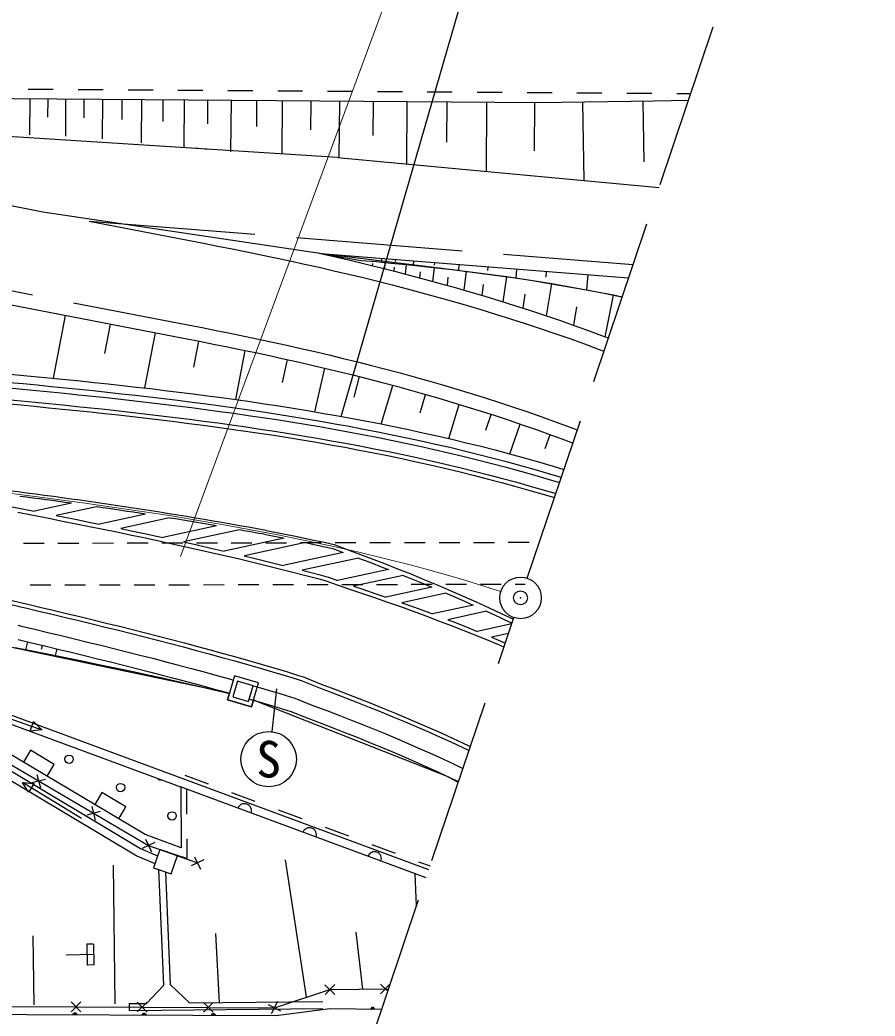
# Model space of a CAD drawing. Units: millimetres, scale not verified. Extents: x 40000 to 680000, y 20000 to 380000.
# Drawn here: x 304002 to 334862, y 266006 to 301959 of the extents above; entities that cross this region are included whole.
import ezdxf
from ezdxf.enums import TextEntityAlignment as Align

# ---------------------------------------------------------------- set-up
doc = ezdxf.new("R2010")
doc.units = ezdxf.units.MM
doc.header["$LTSCALE"] = 1000
doc.header["$PDMODE"] = 32
doc.header["$PDSIZE"] = 500
doc.linetypes.add('CHAIN', pattern=[18.5, 12, -1.5, 3.5, -1.5])
doc.linetypes.add('DASHED', pattern=[7.5, 6, -1.5])
for name, color, linetype, lineweight in [('M-BGD', 7, 'Continuous', 25), ('M-BGD-EXST', 7, 'Continuous', 25), ('M-BMK', 2, 'CHAIN', 13), ('M-BMK-OTRS', 5, 'Continuous', 25), ('M-BMK-SRVR', 3, 'Continuous', 25), ('M-STR-HTXT', 7, 'Continuous', 13), ('M-STR-STRC', 7, 'Continuous', 25)]:
    doc.layers.add(name, color=color, linetype=linetype, lineweight=lineweight)
doc.layers.add('M-OTRS', color=6, linetype='Continuous')
doc.styles.add('ＭＳ ゴシック', font='')
doc.styles.get('ＭＳ ゴシック').set_extended_font_data('MS Gothic')

msp = doc.modelspace()

# ---------------------------------------------------------------- linework, layer by layer
at = {"layer": 'M-BGD', "linetype": 'DASHED'}
for p, q in [((322308, 281809), (334862, 318997)), ((283843, 296035), (310060, 290952)), ((306502, 294698), (310631, 293897)), ((306502, 294698), (326131, 293134)), ((309274, 243200), (321828, 280388))]:
    msp.add_line(p, q, dxfattribs=at)
at = {"layer": 'M-BGD'}
for p, q in [((305205, 299444), (304305, 299450)), ((307005, 299432), (306105, 299438)), ((308805, 299420), (307905, 299426)), ((310604, 299408), (309704, 299414)), ((312404, 299396), (311504, 299402)), ((314204, 299384), (313304, 299390)), ((316004, 299372), (315104, 299378)), ((317804, 299360), (316904, 299366)), ((319604, 299348), (318704, 299354)), ((321404, 299337), (320504, 299343)), ((322810, 299327), (322304, 299331)), ((323204, 299325), (322810, 299327)), ((325004, 299313), (324104, 299319)), ((326804, 299301), (325904, 299307)), ((328208, 299289), (327704, 299293)), ((304360, 299101), (304350, 297810)), ((305005, 299096), (305001, 298451)), ((305651, 299091), (305641, 297764)), ((306314, 299086), (306309, 298423)), ((306978, 299081), (306967, 297670)), ((307684, 299076), (307678, 298370)), ((308389, 299070), (308378, 297527)), ((309161, 299065), (309155, 298293)), ((309933, 299059), (309920, 297372)), ((310776, 299052), (310770, 298209)), ((311620, 299046), (311606, 297202)), ((312542, 299039), (312535, 298117)), ((313464, 299032), (313449, 297118)), ((314497, 299024), (314489, 297991)), ((315530, 299016), (315515, 296985)), ((316749, 299007), (316740, 297788)), ((317968, 298998), (317951, 296758)), ((319405, 298987), (319395, 297549)), ((320843, 298976), (320825, 296492)), ((322574, 298963), (322561, 297232)), ((324305, 298988), (324350, 296165)), ((326485, 299023), (326520, 296843)), ((315467, 296989), (288963, 298692)), ((310797, 297283), (310300, 297334)), ((315467, 296989), (327069, 295913)), ((283842, 295526), (309969, 290460)), ((314860, 293530), (325966, 292645)), ((316729, 293088), (316736, 293166)), ((317057, 293216), (317068, 293354)), ((317167, 292978), (317188, 293204)), ((317508, 292892), (317521, 293032)), ((317561, 293242), (317566, 293314)), ((317918, 292786), (317951, 293131)), ((318203, 293105), (318216, 293263)), ((318905, 292521), (318960, 293024)), ((318964, 293113), (318971, 293202)), ((319842, 292920), (319859, 293132)), ((320885, 292918), (320895, 293049)), ((318435, 292649), (318457, 292863)), ((319426, 292377), (319460, 292669)), ((320031, 292204), (320115, 292886)), ((321440, 291781), (321571, 292689)), ((321906, 292640), (321932, 292966)), ((322990, 292677), (323006, 292881)), ((324460, 292212), (324504, 292762)), ((320684, 292012), (320735, 292406)), ((322999, 291277), (323193, 292436)), ((322162, 291553), (322240, 292065)), ((325125, 290523), (325428, 292024)), ((323988, 290937), (324104, 291598)), ((305212, 289026), (305652, 291297)), ((307068, 289920), (307274, 290983)), ((308507, 288675), (308894, 290669)), ((310278, 289424), (310461, 290365)), ((311788, 288257), (312132, 290029)), ((313476, 288867), (313662, 289699)), ((314641, 287816), (315011, 289388)), ((316064, 288341), (316253, 289084)), ((317042, 287375), (317463, 288768)), ((318448, 287783), (318638, 288443)), ((319481, 286849), (319857, 288083)), ((320819, 287147), (321004, 287723)), ((321687, 286296), (322053, 287374)), ((322961, 286491), (323140, 286992)), ((304876, 283065), (304126, 283064)), ((306126, 283068), (305376, 283066)), ((307376, 283070), (306626, 283068)), ((308626, 283072), (307876, 283070)), ((309876, 283074), (309126, 283072)), ((311126, 283076), (310376, 283074)), ((312376, 283078), (311626, 283076)), ((313626, 283080), (312876, 283079)), ((314876, 283082), (314126, 283081)), ((316126, 283084), (315376, 283083)), ((317376, 283086), (316626, 283085)), ((318626, 283088), (317876, 283087)), ((319876, 283090), (319126, 283089)), ((321126, 283092), (320376, 283091)), ((322376, 283094), (321626, 283093)), ((304373, 281565), (305123, 281567)), ((305623, 281567), (306373, 281569)), ((306873, 281569), (307623, 281571)), ((308123, 281572), (308873, 281573)), ((309373, 281574), (310123, 281575)), ((310623, 281576), (311373, 281577)), ((311873, 281578), (312623, 281579)), ((313123, 281580), (313873, 281581)), ((314373, 281582), (315123, 281584)), ((315623, 281584), (316373, 281586)), ((316873, 281587), (317623, 281588)), ((318123, 281589), (318873, 281590)), ((319373, 281591), (320123, 281592)), ((320623, 281593), (321373, 281594)), ((321873, 281595), (322236, 281596)), ((304218, 279228), (304285, 279511)), ((304783, 279253), (304814, 279386)), ((305285, 279017), (305343, 279259)), ((318754, 271283), (300400, 278072)), ((300288, 277801), (309793, 274278)), ((311464, 277677), (311554, 277657)), ((302432, 277175), (304787, 276334)), ((304371, 276284), (304497, 276637)), ((304497, 276637), (304787, 276334)), ((304787, 276334), (304371, 276284)), ((304382, 275599), (304127, 275169)), ((305242, 275089), (304382, 275599)), ((303335, 275064), (308358, 272060)), ((304987, 274659), (305242, 275089)), ((303180, 274807), (308220, 271792)), ((304616, 274728), (304742, 274244)), ((309949, 274699), (310793, 274387)), ((306230, 273139), (304094, 274437)), ((304317, 274082), (304094, 274437)), ((304094, 274437), (304511, 274403)), ((304511, 274403), (304317, 274082)), ((304921, 274549), (304437, 274423)), ((306963, 274070), (306708, 273640)), ((307823, 273560), (306963, 274070)), ((318658, 270999), (309793, 274278)), ((309810, 274271), (309826, 272081)), ((310010, 274198), (310016, 273298)), ((311638, 274075), (312482, 273763)), ((306901, 273386), (306417, 273260)), ((306596, 273565), (306722, 273081)), ((307568, 273130), (307823, 273560)), ((313326, 273450), (314170, 273138)), ((315014, 272826), (315858, 272514)), ((308865, 272267), (308413, 272052)), ((308531, 272386), (308746, 271934)), ((310023, 272398), (310028, 271690)), ((316702, 272202), (317546, 271889)), ((308358, 272060), (308972, 271792)), ((307445, 266448), (307374, 271448)), ((308220, 271792), (308875, 271507)), ((310028, 271690), (309689, 271804)), ((310633, 271640), (310181, 271425)), ((310299, 271758), (310514, 271307)), ((314338, 266705), (313583, 271647)), ((318390, 271577), (318802, 271425)), ((309190, 267123), (309010, 271293)), ((309440, 267134), (309263, 271207)), ((318315, 269982), (318265, 271143)), ((311208, 266489), (311076, 268985)), ((316373, 266976), (316139, 269035)), ((304515, 266407), (304479, 268907)), ((306662, 268601), (306412, 268597)), ((306412, 268597), (306425, 267847)), ((306662, 268601), (306675, 267851)), ((306668, 268226), (305669, 268209)), ((306675, 267851), (306425, 267847)), ((309440, 267134), (310119, 266480)), ((315008, 267137), (315366, 266788)), ((315362, 267142), (315013, 266784)), ((317009, 267163), (317276, 266904)), ((317363, 267168), (317014, 266810)), ((308569, 266464), (309190, 267123)), ((306203, 266517), (305848, 266165)), ((305850, 266519), (306202, 266164)), ((307943, 266457), (308569, 266464)), ((307943, 266457), (307945, 266207)), ((308591, 266506), (308235, 266154)), ((308237, 266508), (308589, 266153)), ((310119, 266480), (314934, 266529)), ((310978, 266496), (310623, 266144)), ((310624, 266497), (310976, 266142)), ((312964, 266422), (313410, 266196)), ((313300, 266532), (313074, 266086)), ((307945, 266207), (314937, 266279))]:
    msp.add_line(p, q, dxfattribs=at)
for points in [[(328128, 299049), (326893, 299031), (322715, 298964), (295864, 299167), (289638, 299306), (288963, 298692)], [(314806, 293542), (314913, 293518), (315441, 293396), (315971, 293272), (316502, 293144), (317033, 293012), (317566, 292877), (318099, 292738), (318633, 292596), (319168, 292449), (319704, 292299), (320240, 292144), (320777, 291984), (321315, 291821), (321853, 291652), (322391, 291479), (322930, 291301), (323468, 291118), (324008, 290930), (324547, 290736), (325086, 290538), (325235, 290481)], [(315661, 293333), (314858, 293530), (316311, 293281), (316853, 293235), (317397, 293185), (317942, 293132), (318488, 293075), (319036, 293015), (319586, 292951), (320136, 292884), (320688, 292812), (321241, 292737), (321795, 292657), (322351, 292573), (322908, 292484), (323465, 292391), (324024, 292293), (324584, 292190), (325144, 292082), (325706, 291968), (325735, 291962)], [(309969, 290460), (310480, 290362), (310985, 290262), (311491, 290161), (311998, 290057), (312505, 289951), (313012, 289842), (313519, 289731), (314027, 289617), (314535, 289500), (315044, 289381), (315553, 289258), (316061, 289132), (316570, 289003), (317080, 288871), (317589, 288735), (318098, 288595), (318607, 288452), (319116, 288305), (319625, 288154), (320134, 287999), (320643, 287839), (321151, 287676), (321659, 287508), (322166, 287336), (322673, 287159), (323180, 286977), (323685, 286791), (323955, 286689)], [(303644, 289177), (304147, 289130), (304652, 289081), (305157, 289032), (305663, 288981), (306170, 288930), (306678, 288877), (307186, 288823), (307695, 288767), (308205, 288710), (308716, 288651), (309228, 288590), (309740, 288528), (310253, 288463), (310767, 288396), (311281, 288327), (311796, 288256), (312312, 288182), (312828, 288106), (313345, 288027), (313863, 287945), (314381, 287860), (314900, 287772), (315419, 287681), (315939, 287587), (316459, 287489), (316979, 287388), (317500, 287283), (318022, 287174), (318543, 287062), (319065, 286945), (319587, 286825), (320109, 286700), (320631, 286571), (321153, 286438), (321675, 286300), (322197, 286157), (322719, 286009), (323241, 285857), (323634, 285738)], [(303616, 288878), (304119, 288831), (304623, 288783), (305127, 288733), (305633, 288683), (306139, 288631), (306646, 288579), (307154, 288525), (307662, 288469), (308171, 288412), (308681, 288353), (309192, 288293), (309703, 288230), (310215, 288166), (310727, 288099), (311241, 288030), (311754, 287959), (312269, 287885), (312784, 287809), (313299, 287730), (313815, 287649), (314332, 287564), (314849, 287476), (315366, 287386), (315884, 287292), (316403, 287194), (316921, 287094), (317440, 286989), (317959, 286881), (318479, 286769), (318998, 286653), (319518, 286533), (320038, 286409), (320558, 286280), (321078, 286147), (321597, 286010), (322117, 285868), (322636, 285721), (323155, 285569), (323538, 285454)], [(303597, 288679), (304100, 288632), (304603, 288583), (305108, 288534), (305613, 288484), (306119, 288432), (306625, 288380), (307132, 288326), (307640, 288270), (308149, 288213), (308658, 288154), (309168, 288094), (309678, 288032), (310190, 287967), (310701, 287901), (311214, 287832), (311727, 287761), (312240, 287687), (312754, 287611), (313269, 287533), (313784, 287451), (314299, 287367), (314815, 287279), (315331, 287189), (315848, 287095), (316365, 286998), (316882, 286897), (317400, 286793), (317918, 286685), (318436, 286574), (318954, 286458), (319472, 286338), (319991, 286214), (320509, 286086), (321027, 285954), (321545, 285817), (322063, 285675), (322581, 285529), (323098, 285378), (323474, 285264)], [(303925, 280110), (304054, 280079), (304535, 279966), (305014, 279852), (305493, 279737), (305970, 279623), (306445, 279507), (306919, 279391), (307392, 279274), (307863, 279156), (308332, 279037), (308800, 278918), (309266, 278797), (309730, 278675), (310192, 278552), (310653, 278427), (311112, 278301), (311569, 278174), (311704, 278135)], [(303940, 279593), (304419, 279479), (304898, 279366), (305376, 279251), (305852, 279137), (306327, 279021), (306800, 278905), (307271, 278789), (307741, 278671), (308209, 278553), (308675, 278434), (309139, 278313), (309602, 278192), (310063, 278069), (310522, 277945), (310979, 277819), (311434, 277692), (311563, 277656)], [(295693, 279043), (296639, 278965), (298276, 278294), (302699, 275649), (308639, 272160), (310407, 271533)], [(303835, 279303), (304319, 279208), (304803, 279112), (305285, 279017), (305766, 278920), (306246, 278823), (306724, 278725), (307200, 278627), (307676, 278527), (308149, 278427), (308621, 278325), (309091, 278222), (309560, 278118), (310027, 278013), (310492, 277906), (310956, 277798), (311417, 277689), (311553, 277656)], [(312423, 277930), (312477, 277914), (312929, 277781), (313378, 277647), (313805, 277517), (313921, 277480), (314570, 277219), (315075, 277030), (315506, 276866), (315934, 276699), (316360, 276531), (316784, 276360), (317205, 276187), (317623, 276011), (318038, 275834), (318451, 275653), (318861, 275471), (319267, 275286), (319671, 275098), (319991, 274946)], [(309826, 272081), (308524, 272563), (303105, 275775), (300107, 277499)], [(312284, 277449), (312338, 277434), (312787, 277302), (313233, 277168), (313656, 277039), (313752, 277009), (314389, 276753), (314898, 276563), (315326, 276399), (315752, 276234), (316175, 276067), (316595, 275897), (317013, 275725), (317428, 275551), (317840, 275375), (318249, 275196), (318655, 275015), (319058, 274831), (319459, 274645), (319830, 274469)], [(296822, 266820), (301251, 266363), (313187, 266309), (315187, 266963), (317305, 266990)], [(317051, 266238), (315196, 266263), (313235, 266009), (301235, 266063), (296791, 266522)]]:
    msp.add_lwpolyline(points, dxfattribs=at)
at = {"layer": 'M-BGD', "linetype": 'DASHED'}
for points in [[(310631, 293897), (311149, 293797), (311667, 293695), (312187, 293591), (312708, 293484), (313230, 293375), (313753, 293263), (314277, 293148), (314802, 293030), (315328, 292909), (315855, 292785), (316383, 292658), (316912, 292527), (317441, 292393), (317972, 292255), (318503, 292113), (319035, 291967), (319567, 291818), (320100, 291664), (320633, 291505), (321167, 291343), (321701, 291176), (322236, 291004), (322771, 290827), (323306, 290645), (323841, 290458), (324376, 290267), (324911, 290069), (325075, 290007)], [(310064, 290951), (310575, 290853), (311083, 290753), (311591, 290651), (312099, 290547), (312608, 290440), (313118, 290331), (313628, 290219), (314138, 290105), (314649, 289987), (315160, 289867), (315671, 289744), (316183, 289617), (316695, 289487), (317207, 289354), (317719, 289217), (318232, 289077), (318744, 288933), (319257, 288785), (319769, 288633), (320282, 288476), (320794, 288316), (321306, 288151), (321818, 287982), (322329, 287809), (322840, 287630), (323351, 287447), (323861, 287259), (324115, 287163)]]:
    msp.add_lwpolyline(points, dxfattribs=at)
at = {"layer": 'M-BGD'}
for points in [[(311495, 277422), (312356, 277170), (312608, 278031), (311747, 278283)], [(311680, 277524), (312255, 277356), (312423, 277930), (311848, 278098)], [(308822, 271357), (309464, 271140), (309689, 271804), (309047, 272022)]]:
    msp.add_lwpolyline(points, close=True, dxfattribs=at)
for centre in [(305776, 275275), (307635, 274253), (309494, 273231)]:
    msp.add_circle(centre, 150, dxfattribs=at)
for centre, radius, start, end in [((309075, 274671), 150, 232.6897, 266.2362), ((312108, 273422), 250, 339.7014, 159.7014), ((314453, 272554), 250, 339.7014, 159.7014), ((316797, 271687), 250, 339.7014, 159.7014), ((305985, 266041), 75, 359.7413, 179.7413), ((305985, 266041), 60, 359.7413, 179.7413), ((305985, 266041), 50, 359.7413, 179.7413), ((305985, 266041), 50, 359.7413, 179.7413), ((305985, 266041), 50, 359.7413, 179.7413), ((305985, 266041), 50, 359.7413, 179.7413), ((308485, 266030), 75, 359.7413, 179.7413), ((308485, 266030), 60, 359.7413, 179.7413), ((308485, 266030), 50, 359.7413, 179.7413), ((308485, 266030), 50, 359.7413, 179.7413), ((308485, 266030), 50, 359.7413, 179.7413), ((308485, 266030), 50, 359.7413, 179.7413), ((310985, 266019), 75, 359.7413, 179.7413), ((310985, 266019), 60, 359.7413, 179.7413), ((310985, 266019), 50, 359.7413, 179.7413), ((310985, 266019), 50, 359.7413, 179.7413), ((310985, 266019), 50, 359.7413, 179.7413), ((310985, 266019), 50, 359.7413, 179.7413), ((316731, 266242), 75, 359.2388, 179.2388), ((316731, 266242), 60, 359.2388, 179.2388), ((316731, 266242), 50, 359.2388, 179.2388), ((316731, 266242), 50, 359.2388, 179.2388), ((316731, 266242), 50, 359.2388, 179.2388), ((316731, 266242), 50, 359.2388, 179.2388)]:
    msp.add_arc(centre, radius, start, end, dxfattribs=at)
at = {"layer": 'M-BGD-EXST'}
for p, q in [((322812, 312652), (315586, 287637)), ((313259, 277820), (313087, 276272))]:
    msp.add_line(p, q, dxfattribs=at)
msp.add_circle((312977, 275278), 1000, dxfattribs=at)
at = {"layer": 'M-BMK'}
msp.add_lwpolyline([(302628, 285007), (304363, 284784), (305355, 284653), (306346, 284518), (307336, 284377), (308325, 284231), (309313, 284079), (310300, 283918), (311286, 283750), (312270, 283573), (313253, 283386), (314233, 283188), (315211, 282979), (316186, 282758), (317158, 282524), (318127, 282276), (319092, 282014), (320053, 281737), (321009, 281444), (321356, 281334)], dxfattribs=at)
at = {"layer": 'M-BMK-OTRS'}
for p, q in [((304824, 295023), (284414, 298984)), ((314913, 293518), (304824, 295023)), ((319036, 293015), (314913, 293518)), ((321571, 292689), (319036, 293015)), ((323193, 292436), (321571, 292689)), ((325428, 292024), (323193, 292436)), ((325733, 291957), (325428, 292024)), ((311563, 277656), (301958, 279669)), ((311495, 277422), (311563, 277656)), ((312356, 277170), (311495, 277422)), ((312426, 277408), (312356, 277170)), ((319459, 274645), (312426, 277408)), ((319819, 274436), (319459, 274645))]:
    msp.add_line(p, q, dxfattribs=at)
at = {"layer": 'M-BMK-SRVR'}
msp.add_circle((322068, 281099), 750, dxfattribs=at)
msp.add_point((322068, 281099), dxfattribs=at)
at = {"layer": 'M-OTRS'}
msp.add_point((322068, 281099), dxfattribs=at)
at = {"layer": 'M-STR-HTXT'}
msp.add_line((309793, 282589), (323695, 320211), dxfattribs=at)
at = {"layer": 'M-STR-STRC'}
for p, q in [((305868, 284516), (304528, 284226)), ((306766, 284386), (305313, 284071)), ((308536, 284120), (306870, 283759)), ((309402, 283983), (307640, 283601)), ((311094, 283700), (309159, 283281)), ((311923, 283555), (309907, 283118)), ((313532, 283254), (311375, 282786)), ((314306, 283097), (312105, 282620)), ((314951, 282959), (315300, 282882)), ((315667, 282742), (313502, 282273)), ((316219, 282537), (314189, 282097)), ((317303, 282122), (315468, 281724)), ((317829, 281912), (316038, 281523)), ((315133, 281844), (315468, 281724)), ((318865, 281486), (317208, 281127)), ((319371, 281271), (317780, 280926)), ((320361, 280836), (318896, 280518)), ((320844, 280616), (319440, 280312)), ((321752, 280163), (320503, 279892)), ((321634, 279813), (321022, 279680))]:
    msp.add_line(p, q, dxfattribs=at)
for points in [[(303527, 288109), (304029, 288061), (304532, 288013), (305035, 287964), (305539, 287914), (306044, 287862), (306549, 287810), (307055, 287756), (307561, 287701), (308068, 287644), (308576, 287585), (309084, 287525), (309592, 287463), (310101, 287399), (310610, 287333), (311120, 287265), (311631, 287194), (312142, 287121), (312653, 287045), (313165, 286967), (313677, 286886), (314189, 286802), (314702, 286716), (315215, 286626), (315728, 286533), (316242, 286436), (316756, 286336), (317270, 286233), (317784, 286126), (318298, 286015), (318812, 285901), (319326, 285782), (319840, 285659), (320354, 285533), (320868, 285401), (321381, 285266), (321895, 285125), (322408, 284981), (322920, 284831), (323290, 284719)], [(303541, 288258), (304043, 288211), (304547, 288162), (305050, 288113), (305554, 288063), (306059, 288012), (306565, 287959), (307071, 287905), (307578, 287850), (308085, 287793), (308593, 287734), (309101, 287674), (309610, 287612), (310120, 287548), (310630, 287482), (311141, 287413), (311652, 287343), (312163, 287269), (312675, 287194), (313188, 287115), (313701, 287034), (314214, 286950), (314727, 286863), (315241, 286773), (315756, 286680), (316270, 286584), (316785, 286484), (317300, 286380), (317815, 286273), (318330, 286162), (318845, 286047), (319360, 285928), (319876, 285805), (320391, 285678), (320906, 285546), (321420, 285410), (321935, 285270), (322449, 285125), (322963, 284975), (323338, 284861)], [(302947, 284533), (302977, 284527), (303469, 284432), (303960, 284337), (304451, 284241), (304528, 284226)], [(303931, 284190), (304422, 284094), (304556, 284067), (305047, 283971), (305538, 283874), (306028, 283776), (306517, 283678), (307007, 283578), (307496, 283478), (307984, 283377), (308472, 283274), (308960, 283170), (309447, 283065), (309933, 282959), (310419, 282851), (310904, 282741), (311388, 282629), (311872, 282516), (312354, 282401), (312836, 282284), (313317, 282165), (313797, 282043), (314276, 281920), (314754, 281794), (315088, 281701)], [(305313, 284071), (305567, 284021), (306057, 283923), (306547, 283825), (306870, 283759)], [(307640, 283601), (308015, 283523), (308503, 283421), (308991, 283317), (309159, 283281)], [(312859, 283385), (312993, 283360), (313484, 283264), (313532, 283254)], [(312888, 283533), (313022, 283507), (313513, 283411), (314003, 283312), (314493, 283210), (314983, 283106), (315344, 283026)], [(309907, 283118), (309965, 283105), (310452, 282997), (310937, 282887), (311375, 282786)], [(314304, 283097), (314462, 283064), (314951, 282959)], [(315344, 283026), (315719, 282883), (316199, 282705), (316677, 282524), (317155, 282340), (317632, 282153), (318108, 281962), (318582, 281767), (319055, 281569), (319526, 281368), (319996, 281163), (320465, 280954), (320931, 280741), (321396, 280524), (321808, 280328)], [(312094, 282617), (312389, 282547), (312872, 282430), (313354, 282310), (313502, 282273)], [(315300, 282882), (315666, 282743), (315667, 282742)], [(316219, 282537), (316624, 282384), (317101, 282200), (317300, 282122)], [(314189, 282097), (314314, 282065), (314793, 281939), (315128, 281846)], [(317829, 281912), (318051, 281823), (318525, 281629), (318865, 281486)], [(315083, 281703), (315865, 281423), (316334, 281267), (316801, 281109), (317266, 280949), (317730, 280785), (318192, 280619), (318652, 280450), (319111, 280277), (319568, 280102), (320023, 279923), (320477, 279741), (320928, 279556), (321378, 279368), (321470, 279328)], [(316038, 281523), (316382, 281409), (316849, 281251), (317208, 281127)], [(319371, 281271), (319467, 281230), (319936, 281026), (320361, 280836)], [(303594, 280881), (304079, 280767), (304209, 280736), (304690, 280623), (305171, 280508), (305650, 280394), (306128, 280279), (306605, 280163), (307081, 280046), (307555, 279929), (308027, 279811), (308498, 279692), (308968, 279571), (309436, 279450), (309903, 279328), (310367, 279204), (310831, 279078), (311292, 278952), (311752, 278823), (312210, 278693), (312666, 278562), (313120, 278428), (313573, 278293), (314006, 278161), (314149, 278116), (314814, 277849), (315313, 277662), (315748, 277496), (316181, 277328), (316611, 277158), (317038, 276985), (317464, 276810), (317886, 276633), (318306, 276453), (318723, 276271), (319138, 276086), (319549, 275899), (319958, 275709), (320208, 275590)], [(303629, 281027), (304113, 280913), (304244, 280882), (304725, 280769), (305206, 280654), (305685, 280540), (306164, 280424), (306641, 280309), (307116, 280192), (307591, 280075), (308064, 279956), (308535, 279837), (309005, 279717), (309474, 279595), (309941, 279473), (310406, 279349), (310870, 279223), (311332, 279096), (311793, 278968), (312251, 278838), (312708, 278706), (313163, 278572), (313616, 278437), (314051, 278304), (314200, 278257), (314869, 277988), (315367, 277802), (315802, 277636), (316235, 277467), (316666, 277297), (317095, 277124), (317521, 276949), (317945, 276771), (318366, 276591), (318784, 276408), (319199, 276223), (319612, 276035), (320022, 275844), (320256, 275733)], [(317780, 280926), (318243, 280760), (318704, 280590), (318896, 280518)], [(320844, 280616), (320869, 280605), (321332, 280388), (321759, 280185)], [(319440, 280312), (319622, 280242), (320079, 280063), (320503, 279892)], [(321022, 279680), (321436, 279506), (321518, 279471)]]:
    msp.add_lwpolyline(points, dxfattribs=at)
for radius, start, end in [(160934, 79.5729, 83.26423), (160784, 82.09982, 82.76789), (160784, 81.13575, 81.77364), (160784, 80.21201, 80.82362), (160784, 79.5729, 79.91219)]:
    msp.add_arc((283761, 125256), radius, start, end, dxfattribs=at)

# ---------------------------------------------------------------- texts
at = {"layer": 'M-BGD-EXST', "style": 'ＭＳ ゴシック'}
msp.add_text('S', height=1320, dxfattribs=at).set_placement((312977, 275278), align=Align.MIDDLE_CENTER)

doc.saveas('drawing.dxf')
